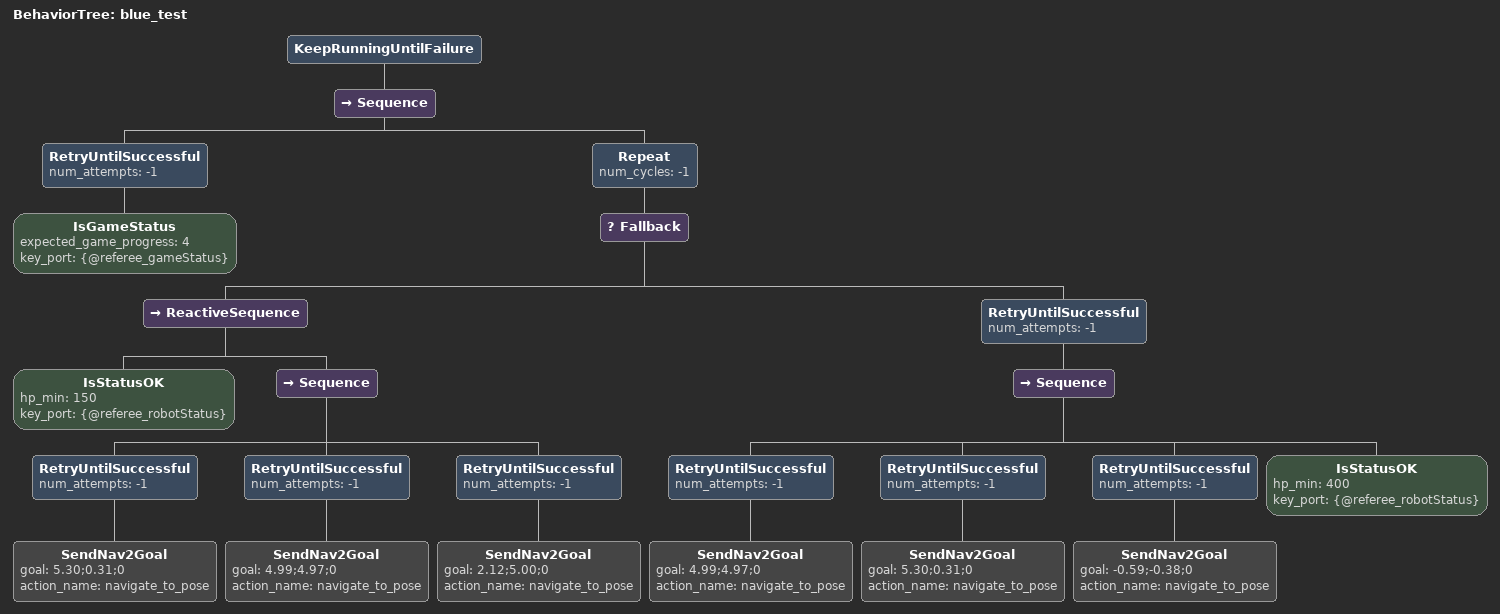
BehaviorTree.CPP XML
<?xml version="1.0" encoding="UTF-8"?>
<root BTCPP_format="4">
  <BehaviorTree ID="blue_test">
    <KeepRunningUntilFailure>
      <Sequence>
        <RetryUntilSuccessful num_attempts="-1">
          <IsGameStatus expected_game_progress="4"
                        key_port="{@referee_gameStatus}"/>
        </RetryUntilSuccessful>
        <Repeat num_cycles="-1">
          <Fallback>
            <ReactiveSequence>
              <IsStatusOK hp_min="150"
                          key_port="{@referee_robotStatus}"/>
              <Sequence>
                <RetryUntilSuccessful num_attempts="-1">
                  <SendNav2Goal goal="5.30;0.31;0"
                                action_name="navigate_to_pose"/>
                </RetryUntilSuccessful>
                <RetryUntilSuccessful num_attempts="-1">
                  <SendNav2Goal goal="4.99;4.97;0"
                                action_name="navigate_to_pose"/>
                </RetryUntilSuccessful>
                <RetryUntilSuccessful num_attempts="-1">
                  <SendNav2Goal goal="2.12;5.00;0"
                                action_name="navigate_to_pose"/>
                </RetryUntilSuccessful>
              </Sequence>
            </ReactiveSequence>
            <RetryUntilSuccessful num_attempts="-1">
              <Sequence>
                <RetryUntilSuccessful num_attempts="-1">
                  <SendNav2Goal goal="4.99;4.97;0"
                                action_name="navigate_to_pose"/>
                </RetryUntilSuccessful>
                <RetryUntilSuccessful num_attempts="-1">
                  <SendNav2Goal goal="5.30;0.31;0"
                                action_name="navigate_to_pose"/>
                </RetryUntilSuccessful>
                <RetryUntilSuccessful num_attempts="-1">
                  <SendNav2Goal goal="-0.59;-0.38;0"
                                action_name="navigate_to_pose"/>
                </RetryUntilSuccessful>
                <IsStatusOK hp_min="400"
                            key_port="{@referee_robotStatus}"/>
              </Sequence>
            </RetryUntilSuccessful>
          </Fallback>
        </Repeat>
      </Sequence>
    </KeepRunningUntilFailure>
  </BehaviorTree>

</root>
